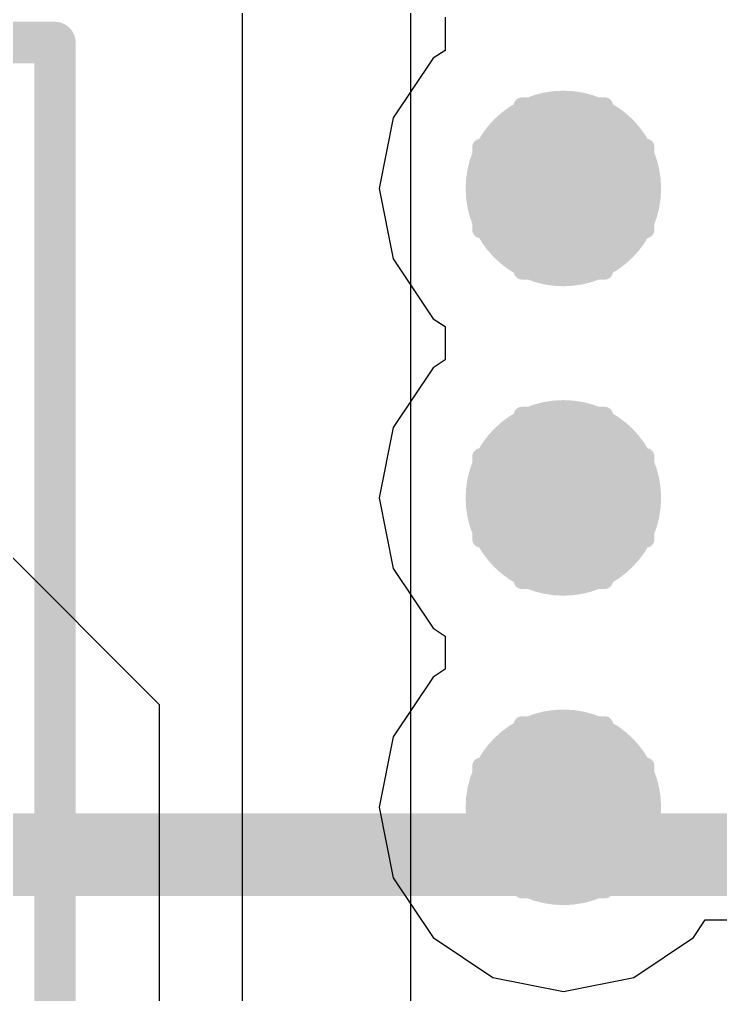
# Model space of a CAD drawing. Header units: inches. Extents: x 0 to 198, y 0 to 199.
# Drawn here: x 0.5417 to 0.6264, y 3.865 to 3.9828 of the extents above; entities that cross this region are included whole.
import ezdxf

# ---------------------------------------------------------------- set-up
doc = ezdxf.new("R2010")
doc.units = ezdxf.units.IN
doc.header["$MEASUREMENT"] = 0
for name, color, linetype in [('Bottom Layer', 5, 'Continuous'), ('Bottom Overlay', 54, 'Continuous'), ('Drill Drawing', 1, 'Continuous'), ('Layer 1', 16, 'Continuous'), ('Layer 2', 76, 'Continuous'), ('Top Layer', 1, 'Continuous'), ('Top Overlay', 2, 'Continuous'), ('Via Holes', 16, 'Continuous')]:
    doc.layers.add(name, color=color, linetype=linetype)

# ---------------------------------------------------------------- blocks, each defined once
blk = doc.blocks.new('BH_18650_B1BA002_19')
at = {"layer": 'Top Overlay'}
blk.add_lwpolyline([(-0.56498, 1.5175, 0.01, 0.01, 0), (0.25002, 1.5175, 0.01, 0.01, 0)], format="xyseb", dxfattribs=at)
blk = doc.blocks.new('XFL4020_102MEC_B_212')
at = {"layer": 'Bottom Overlay'}
for points in [[(-0.08, -0.08, 0.005, 0.005, 0), (-0.08, 0.08, 0.005, 0.005, 0)], [(0.079, 0.08, 0.005, 0.005, 0), (-0.08, 0.08, 0.005, 0.005, 0)]]:
    blk.add_lwpolyline(points, format="xyseb", dxfattribs=at)
blk.add_lwpolyline([(-0.08125, 0.08, 0.0025, 0.0025, 1), (-0.07875, 0.08, 0.0025, 0.0025, 1)], format="xyseb", close=True, dxfattribs=at)
blk.add_lwpolyline([(-0.08125, 0.08, 0.0025, 0.0025, 1), (-0.07875, 0.08, 0.0025, 0.0025, 1)], format="xyseb", close=True, dxfattribs=at)

msp = doc.modelspace()

# ---------------------------------------------------------------- hatches: boundary and pattern name
at = {"layer": 'Bottom Layer'}
h = msp.add_hatch(color=5, dxfattribs=at)
edge = h.paths.add_edge_path()
edge.add_arc((0.60744, 3.96237), 0.01181, 0, 360)
h = msp.add_hatch(color=5, dxfattribs=at)
edge = h.paths.add_edge_path()
edge.add_arc((0.60744, 3.925), 0.01181, 0, 360)
h = msp.add_hatch(color=5, dxfattribs=at)
edge = h.paths.add_edge_path()
edge.add_arc((0.60744, 3.88763), 0.01181, 0, 360)
at = {"layer": 'Layer 1'}
h = msp.add_hatch(color=16, dxfattribs=at)
edge = h.paths.add_edge_path()
edge.add_arc((0.60744, 3.96237), 0.01181, 0, 360)
h = msp.add_hatch(color=16, dxfattribs=at)
edge = h.paths.add_edge_path()
edge.add_arc((0.60744, 3.925), 0.01181, 0, 360)
h = msp.add_hatch(color=16, dxfattribs=at)
edge = h.paths.add_edge_path()
edge.add_arc((0.60744, 3.88763), 0.01181, 0, 360)
at = {"layer": 'Layer 2'}
h = msp.add_hatch(color=76, dxfattribs=at)
edge = h.paths.add_edge_path()
edge.add_arc((0.60744, 3.96237), 0.01181, 0, 360)
h = msp.add_hatch(color=76, dxfattribs=at)
edge = h.paths.add_edge_path()
edge.add_arc((0.60744, 3.925), 0.01181, 0, 360)
h = msp.add_hatch(color=76, dxfattribs=at)
edge = h.paths.add_edge_path()
edge.add_arc((0.60744, 3.88763), 0.01181, 0, 360)
at = {"layer": 'Top Layer'}
h = msp.add_hatch(color=1, dxfattribs=at)
edge = h.paths.add_edge_path()
edge.add_arc((0.60744, 3.96237), 0.01181, 0, 360)
h = msp.add_hatch(color=1, dxfattribs=at)
edge = h.paths.add_edge_path()
edge.add_arc((0.60744, 3.925), 0.01181, 0, 360)
h = msp.add_hatch(color=1, dxfattribs=at)
edge = h.paths.add_edge_path()
edge.add_arc((0.60744, 3.88763), 0.01181, 0, 360)
at = {"layer": 'Via Holes'}
h = msp.add_hatch(color=7, dxfattribs=at)
edge = h.paths.add_edge_path()
edge.add_arc((0.60744, 3.96237), 0.00591, 0, 360)
h = msp.add_hatch(color=7, dxfattribs=at)
edge = h.paths.add_edge_path()
edge.add_arc((0.60744, 3.925), 0.00591, 0, 360)
h = msp.add_hatch(color=7, dxfattribs=at)
edge = h.paths.add_edge_path()
edge.add_arc((0.60744, 3.88763), 0.00591, 0, 360)

# ---------------------------------------------------------------- linework, layer by layer
at = {"layer": 'Bottom Layer'}
for p, q in [((0.55864, 3.9), (0.5368, 3.92184)), ((0.55864, 3.64736), (0.55864, 3.9))]:
    msp.add_line(p, q, dxfattribs=at)
at = {"layer": 'Drill Drawing'}
for points in [[(0.60244, 3.96737, 0.002, 0.002, 0), (0.60244, 3.97237, 0.002, 0.002, 0)], [(0.60244, 3.97237, 0.002, 0.002, 0), (0.61244, 3.97237, 0.002, 0.002, 0)], [(0.61244, 3.96737, 0.002, 0.002, 0), (0.61244, 3.97237, 0.002, 0.002, 0)], [(0.60444, 3.96537, 0.002, 0.002, 0), (0.60444, 3.96837, 0.002, 0.002, 0)], [(0.60444, 3.96837, 0.002, 0.002, 0), (0.61044, 3.96837, 0.002, 0.002, 0)], [(0.61044, 3.96537, 0.002, 0.002, 0), (0.61044, 3.96837, 0.002, 0.002, 0)], [(0.59744, 3.95737, 0.002, 0.002, 0), (0.59744, 3.96737, 0.002, 0.002, 0)], [(0.59744, 3.96737, 0.002, 0.002, 0), (0.60244, 3.96737, 0.002, 0.002, 0)], [(0.61244, 3.96737, 0.002, 0.002, 0), (0.61744, 3.96737, 0.002, 0.002, 0)], [(0.61744, 3.95737, 0.002, 0.002, 0), (0.61744, 3.96737, 0.002, 0.002, 0)], [(0.60144, 3.95937, 0.002, 0.002, 0), (0.60144, 3.96537, 0.002, 0.002, 0)], [(0.60144, 3.96537, 0.002, 0.002, 0), (0.60444, 3.96537, 0.002, 0.002, 0)], [(0.61044, 3.96537, 0.002, 0.002, 0), (0.61344, 3.96537, 0.002, 0.002, 0)], [(0.61344, 3.95937, 0.002, 0.002, 0), (0.61344, 3.96537, 0.002, 0.002, 0)], [(0.60144, 3.95937, 0.002, 0.002, 0), (0.60444, 3.95937, 0.002, 0.002, 0)], [(0.60444, 3.95637, 0.002, 0.002, 0), (0.60444, 3.95937, 0.002, 0.002, 0)], [(0.61044, 3.95937, 0.002, 0.002, 0), (0.61344, 3.95937, 0.002, 0.002, 0)], [(0.61044, 3.95637, 0.002, 0.002, 0), (0.61044, 3.95937, 0.002, 0.002, 0)], [(0.59744, 3.95737, 0.002, 0.002, 0), (0.60244, 3.95737, 0.002, 0.002, 0)], [(0.60244, 3.95237, 0.002, 0.002, 0), (0.60244, 3.95737, 0.002, 0.002, 0)], [(0.61244, 3.95737, 0.002, 0.002, 0), (0.61744, 3.95737, 0.002, 0.002, 0)], [(0.61244, 3.95237, 0.002, 0.002, 0), (0.61244, 3.95737, 0.002, 0.002, 0)], [(0.60444, 3.95637, 0.002, 0.002, 0), (0.61044, 3.95637, 0.002, 0.002, 0)], [(0.60244, 3.95237, 0.002, 0.002, 0), (0.61244, 3.95237, 0.002, 0.002, 0)], [(0.60244, 3.93, 0.002, 0.002, 0), (0.60244, 3.935, 0.002, 0.002, 0)], [(0.60244, 3.935, 0.002, 0.002, 0), (0.61244, 3.935, 0.002, 0.002, 0)], [(0.61244, 3.93, 0.002, 0.002, 0), (0.61244, 3.935, 0.002, 0.002, 0)], [(0.60444, 3.928, 0.002, 0.002, 0), (0.60444, 3.931, 0.002, 0.002, 0)], [(0.60444, 3.931, 0.002, 0.002, 0), (0.61044, 3.931, 0.002, 0.002, 0)], [(0.61044, 3.928, 0.002, 0.002, 0), (0.61044, 3.931, 0.002, 0.002, 0)], [(0.59744, 3.92, 0.002, 0.002, 0), (0.59744, 3.93, 0.002, 0.002, 0)], [(0.59744, 3.93, 0.002, 0.002, 0), (0.60244, 3.93, 0.002, 0.002, 0)], [(0.61244, 3.93, 0.002, 0.002, 0), (0.61744, 3.93, 0.002, 0.002, 0)], [(0.61744, 3.92, 0.002, 0.002, 0), (0.61744, 3.93, 0.002, 0.002, 0)], [(0.60144, 3.922, 0.002, 0.002, 0), (0.60144, 3.928, 0.002, 0.002, 0)], [(0.60144, 3.928, 0.002, 0.002, 0), (0.60444, 3.928, 0.002, 0.002, 0)], [(0.61044, 3.928, 0.002, 0.002, 0), (0.61344, 3.928, 0.002, 0.002, 0)], [(0.61344, 3.922, 0.002, 0.002, 0), (0.61344, 3.928, 0.002, 0.002, 0)], [(0.60144, 3.922, 0.002, 0.002, 0), (0.60444, 3.922, 0.002, 0.002, 0)], [(0.60444, 3.919, 0.002, 0.002, 0), (0.60444, 3.922, 0.002, 0.002, 0)], [(0.61044, 3.922, 0.002, 0.002, 0), (0.61344, 3.922, 0.002, 0.002, 0)], [(0.61044, 3.919, 0.002, 0.002, 0), (0.61044, 3.922, 0.002, 0.002, 0)], [(0.59744, 3.92, 0.002, 0.002, 0), (0.60244, 3.92, 0.002, 0.002, 0)], [(0.60244, 3.915, 0.002, 0.002, 0), (0.60244, 3.92, 0.002, 0.002, 0)], [(0.60444, 3.919, 0.002, 0.002, 0), (0.61044, 3.919, 0.002, 0.002, 0)], [(0.61244, 3.92, 0.002, 0.002, 0), (0.61744, 3.92, 0.002, 0.002, 0)], [(0.61244, 3.915, 0.002, 0.002, 0), (0.61244, 3.92, 0.002, 0.002, 0)], [(0.60244, 3.915, 0.002, 0.002, 0), (0.61244, 3.915, 0.002, 0.002, 0)], [(0.60244, 3.89263, 0.002, 0.002, 0), (0.60244, 3.89763, 0.002, 0.002, 0)], [(0.60244, 3.89763, 0.002, 0.002, 0), (0.61244, 3.89763, 0.002, 0.002, 0)], [(0.61244, 3.89263, 0.002, 0.002, 0), (0.61244, 3.89763, 0.002, 0.002, 0)], [(0.60444, 3.89063, 0.002, 0.002, 0), (0.60444, 3.89363, 0.002, 0.002, 0)], [(0.60444, 3.89363, 0.002, 0.002, 0), (0.61044, 3.89363, 0.002, 0.002, 0)], [(0.61044, 3.89063, 0.002, 0.002, 0), (0.61044, 3.89363, 0.002, 0.002, 0)], [(0.59744, 3.88263, 0.002, 0.002, 0), (0.59744, 3.89263, 0.002, 0.002, 0)], [(0.59744, 3.89263, 0.002, 0.002, 0), (0.60244, 3.89263, 0.002, 0.002, 0)], [(0.61244, 3.89263, 0.002, 0.002, 0), (0.61744, 3.89263, 0.002, 0.002, 0)], [(0.61744, 3.88263, 0.002, 0.002, 0), (0.61744, 3.89263, 0.002, 0.002, 0)], [(0.60144, 3.88463, 0.002, 0.002, 0), (0.60144, 3.89063, 0.002, 0.002, 0)], [(0.60144, 3.89063, 0.002, 0.002, 0), (0.60444, 3.89063, 0.002, 0.002, 0)], [(0.61044, 3.89063, 0.002, 0.002, 0), (0.61344, 3.89063, 0.002, 0.002, 0)], [(0.61344, 3.88463, 0.002, 0.002, 0), (0.61344, 3.89063, 0.002, 0.002, 0)], [(0.60144, 3.88463, 0.002, 0.002, 0), (0.60444, 3.88463, 0.002, 0.002, 0)], [(0.60444, 3.88163, 0.002, 0.002, 0), (0.60444, 3.88463, 0.002, 0.002, 0)], [(0.61044, 3.88463, 0.002, 0.002, 0), (0.61344, 3.88463, 0.002, 0.002, 0)], [(0.61044, 3.88163, 0.002, 0.002, 0), (0.61044, 3.88463, 0.002, 0.002, 0)], [(0.59744, 3.88263, 0.002, 0.002, 0), (0.60244, 3.88263, 0.002, 0.002, 0)], [(0.60244, 3.87763, 0.002, 0.002, 0), (0.60244, 3.88263, 0.002, 0.002, 0)], [(0.61244, 3.88263, 0.002, 0.002, 0), (0.61744, 3.88263, 0.002, 0.002, 0)], [(0.61244, 3.87763, 0.002, 0.002, 0), (0.61244, 3.88263, 0.002, 0.002, 0)], [(0.60444, 3.88163, 0.002, 0.002, 0), (0.61044, 3.88163, 0.002, 0.002, 0)], [(0.60244, 3.87763, 0.002, 0.002, 0), (0.61244, 3.87763, 0.002, 0.002, 0)]]:
    msp.add_lwpolyline(points, format="xyseb", dxfattribs=at)
for points in [[(0.60194, 3.97237, 0.001, 0.001, 1), (0.60294, 3.97237, 0.001, 0.001, 1)], [(0.60194, 3.97237, 0.001, 0.001, 1), (0.60294, 3.97237, 0.001, 0.001, 1)], [(0.61194, 3.97237, 0.001, 0.001, 1), (0.61294, 3.97237, 0.001, 0.001, 1)], [(0.61194, 3.97237, 0.001, 0.001, 1), (0.61294, 3.97237, 0.001, 0.001, 1)], [(0.60394, 3.96837, 0.001, 0.001, 1), (0.60494, 3.96837, 0.001, 0.001, 1)], [(0.60394, 3.96837, 0.001, 0.001, 1), (0.60494, 3.96837, 0.001, 0.001, 1)], [(0.60994, 3.96837, 0.001, 0.001, 1), (0.61094, 3.96837, 0.001, 0.001, 1)], [(0.60994, 3.96837, 0.001, 0.001, 1), (0.61094, 3.96837, 0.001, 0.001, 1)], [(0.59694, 3.96737, 0.001, 0.001, 1), (0.59794, 3.96737, 0.001, 0.001, 1)], [(0.59694, 3.96737, 0.001, 0.001, 1), (0.59794, 3.96737, 0.001, 0.001, 1)], [(0.60194, 3.96737, 0.001, 0.001, 1), (0.60294, 3.96737, 0.001, 0.001, 1)], [(0.60194, 3.96737, 0.001, 0.001, 1), (0.60294, 3.96737, 0.001, 0.001, 1)], [(0.61194, 3.96737, 0.001, 0.001, 1), (0.61294, 3.96737, 0.001, 0.001, 1)], [(0.61194, 3.96737, 0.001, 0.001, 1), (0.61294, 3.96737, 0.001, 0.001, 1)], [(0.61694, 3.96737, 0.001, 0.001, 1), (0.61794, 3.96737, 0.001, 0.001, 1)], [(0.61694, 3.96737, 0.001, 0.001, 1), (0.61794, 3.96737, 0.001, 0.001, 1)], [(0.60094, 3.96537, 0.001, 0.001, 1), (0.60194, 3.96537, 0.001, 0.001, 1)], [(0.60094, 3.96537, 0.001, 0.001, 1), (0.60194, 3.96537, 0.001, 0.001, 1)], [(0.60394, 3.96537, 0.001, 0.001, 1), (0.60494, 3.96537, 0.001, 0.001, 1)], [(0.60394, 3.96537, 0.001, 0.001, 1), (0.60494, 3.96537, 0.001, 0.001, 1)], [(0.60994, 3.96537, 0.001, 0.001, 1), (0.61094, 3.96537, 0.001, 0.001, 1)], [(0.60994, 3.96537, 0.001, 0.001, 1), (0.61094, 3.96537, 0.001, 0.001, 1)], [(0.61294, 3.96537, 0.001, 0.001, 1), (0.61394, 3.96537, 0.001, 0.001, 1)], [(0.61294, 3.96537, 0.001, 0.001, 1), (0.61394, 3.96537, 0.001, 0.001, 1)], [(0.60094, 3.95937, 0.001, 0.001, 1), (0.60194, 3.95937, 0.001, 0.001, 1)], [(0.60094, 3.95937, 0.001, 0.001, 1), (0.60194, 3.95937, 0.001, 0.001, 1)], [(0.60394, 3.95937, 0.001, 0.001, 1), (0.60494, 3.95937, 0.001, 0.001, 1)], [(0.60394, 3.95937, 0.001, 0.001, 1), (0.60494, 3.95937, 0.001, 0.001, 1)], [(0.60994, 3.95937, 0.001, 0.001, 1), (0.61094, 3.95937, 0.001, 0.001, 1)], [(0.60994, 3.95937, 0.001, 0.001, 1), (0.61094, 3.95937, 0.001, 0.001, 1)], [(0.61294, 3.95937, 0.001, 0.001, 1), (0.61394, 3.95937, 0.001, 0.001, 1)], [(0.61294, 3.95937, 0.001, 0.001, 1), (0.61394, 3.95937, 0.001, 0.001, 1)], [(0.59694, 3.95737, 0.001, 0.001, 1), (0.59794, 3.95737, 0.001, 0.001, 1)], [(0.59694, 3.95737, 0.001, 0.001, 1), (0.59794, 3.95737, 0.001, 0.001, 1)], [(0.60194, 3.95737, 0.001, 0.001, 1), (0.60294, 3.95737, 0.001, 0.001, 1)], [(0.60194, 3.95737, 0.001, 0.001, 1), (0.60294, 3.95737, 0.001, 0.001, 1)], [(0.61194, 3.95737, 0.001, 0.001, 1), (0.61294, 3.95737, 0.001, 0.001, 1)], [(0.61194, 3.95737, 0.001, 0.001, 1), (0.61294, 3.95737, 0.001, 0.001, 1)], [(0.61694, 3.95737, 0.001, 0.001, 1), (0.61794, 3.95737, 0.001, 0.001, 1)], [(0.61694, 3.95737, 0.001, 0.001, 1), (0.61794, 3.95737, 0.001, 0.001, 1)], [(0.60394, 3.95637, 0.001, 0.001, 1), (0.60494, 3.95637, 0.001, 0.001, 1)], [(0.60394, 3.95637, 0.001, 0.001, 1), (0.60494, 3.95637, 0.001, 0.001, 1)], [(0.60994, 3.95637, 0.001, 0.001, 1), (0.61094, 3.95637, 0.001, 0.001, 1)], [(0.60994, 3.95637, 0.001, 0.001, 1), (0.61094, 3.95637, 0.001, 0.001, 1)], [(0.60194, 3.95237, 0.001, 0.001, 1), (0.60294, 3.95237, 0.001, 0.001, 1)], [(0.60194, 3.95237, 0.001, 0.001, 1), (0.60294, 3.95237, 0.001, 0.001, 1)], [(0.61194, 3.95237, 0.001, 0.001, 1), (0.61294, 3.95237, 0.001, 0.001, 1)], [(0.61194, 3.95237, 0.001, 0.001, 1), (0.61294, 3.95237, 0.001, 0.001, 1)], [(0.60194, 3.935, 0.001, 0.001, 1), (0.60294, 3.935, 0.001, 0.001, 1)], [(0.60194, 3.935, 0.001, 0.001, 1), (0.60294, 3.935, 0.001, 0.001, 1)], [(0.61194, 3.935, 0.001, 0.001, 1), (0.61294, 3.935, 0.001, 0.001, 1)], [(0.61194, 3.935, 0.001, 0.001, 1), (0.61294, 3.935, 0.001, 0.001, 1)], [(0.60394, 3.931, 0.001, 0.001, 1), (0.60494, 3.931, 0.001, 0.001, 1)], [(0.60394, 3.931, 0.001, 0.001, 1), (0.60494, 3.931, 0.001, 0.001, 1)], [(0.60994, 3.931, 0.001, 0.001, 1), (0.61094, 3.931, 0.001, 0.001, 1)], [(0.60994, 3.931, 0.001, 0.001, 1), (0.61094, 3.931, 0.001, 0.001, 1)], [(0.59694, 3.93, 0.001, 0.001, 1), (0.59794, 3.93, 0.001, 0.001, 1)], [(0.59694, 3.93, 0.001, 0.001, 1), (0.59794, 3.93, 0.001, 0.001, 1)], [(0.60194, 3.93, 0.001, 0.001, 1), (0.60294, 3.93, 0.001, 0.001, 1)], [(0.60194, 3.93, 0.001, 0.001, 1), (0.60294, 3.93, 0.001, 0.001, 1)], [(0.61194, 3.93, 0.001, 0.001, 1), (0.61294, 3.93, 0.001, 0.001, 1)], [(0.61194, 3.93, 0.001, 0.001, 1), (0.61294, 3.93, 0.001, 0.001, 1)], [(0.61694, 3.93, 0.001, 0.001, 1), (0.61794, 3.93, 0.001, 0.001, 1)], [(0.61694, 3.93, 0.001, 0.001, 1), (0.61794, 3.93, 0.001, 0.001, 1)], [(0.60094, 3.928, 0.001, 0.001, 1), (0.60194, 3.928, 0.001, 0.001, 1)], [(0.60094, 3.928, 0.001, 0.001, 1), (0.60194, 3.928, 0.001, 0.001, 1)], [(0.60394, 3.928, 0.001, 0.001, 1), (0.60494, 3.928, 0.001, 0.001, 1)], [(0.60394, 3.928, 0.001, 0.001, 1), (0.60494, 3.928, 0.001, 0.001, 1)], [(0.60994, 3.928, 0.001, 0.001, 1), (0.61094, 3.928, 0.001, 0.001, 1)], [(0.60994, 3.928, 0.001, 0.001, 1), (0.61094, 3.928, 0.001, 0.001, 1)], [(0.61294, 3.928, 0.001, 0.001, 1), (0.61394, 3.928, 0.001, 0.001, 1)], [(0.61294, 3.928, 0.001, 0.001, 1), (0.61394, 3.928, 0.001, 0.001, 1)], [(0.60094, 3.922, 0.001, 0.001, 1), (0.60194, 3.922, 0.001, 0.001, 1)], [(0.60094, 3.922, 0.001, 0.001, 1), (0.60194, 3.922, 0.001, 0.001, 1)], [(0.60394, 3.922, 0.001, 0.001, 1), (0.60494, 3.922, 0.001, 0.001, 1)], [(0.60394, 3.922, 0.001, 0.001, 1), (0.60494, 3.922, 0.001, 0.001, 1)], [(0.60994, 3.922, 0.001, 0.001, 1), (0.61094, 3.922, 0.001, 0.001, 1)], [(0.60994, 3.922, 0.001, 0.001, 1), (0.61094, 3.922, 0.001, 0.001, 1)], [(0.61294, 3.922, 0.001, 0.001, 1), (0.61394, 3.922, 0.001, 0.001, 1)], [(0.61294, 3.922, 0.001, 0.001, 1), (0.61394, 3.922, 0.001, 0.001, 1)], [(0.59694, 3.92, 0.001, 0.001, 1), (0.59794, 3.92, 0.001, 0.001, 1)], [(0.59694, 3.92, 0.001, 0.001, 1), (0.59794, 3.92, 0.001, 0.001, 1)], [(0.60194, 3.92, 0.001, 0.001, 1), (0.60294, 3.92, 0.001, 0.001, 1)], [(0.60194, 3.92, 0.001, 0.001, 1), (0.60294, 3.92, 0.001, 0.001, 1)], [(0.60394, 3.919, 0.001, 0.001, 1), (0.60494, 3.919, 0.001, 0.001, 1)], [(0.60394, 3.919, 0.001, 0.001, 1), (0.60494, 3.919, 0.001, 0.001, 1)], [(0.60994, 3.919, 0.001, 0.001, 1), (0.61094, 3.919, 0.001, 0.001, 1)], [(0.60994, 3.919, 0.001, 0.001, 1), (0.61094, 3.919, 0.001, 0.001, 1)], [(0.61194, 3.92, 0.001, 0.001, 1), (0.61294, 3.92, 0.001, 0.001, 1)], [(0.61194, 3.92, 0.001, 0.001, 1), (0.61294, 3.92, 0.001, 0.001, 1)], [(0.61694, 3.92, 0.001, 0.001, 1), (0.61794, 3.92, 0.001, 0.001, 1)], [(0.61694, 3.92, 0.001, 0.001, 1), (0.61794, 3.92, 0.001, 0.001, 1)], [(0.60194, 3.915, 0.001, 0.001, 1), (0.60294, 3.915, 0.001, 0.001, 1)], [(0.60194, 3.915, 0.001, 0.001, 1), (0.60294, 3.915, 0.001, 0.001, 1)], [(0.61194, 3.915, 0.001, 0.001, 1), (0.61294, 3.915, 0.001, 0.001, 1)], [(0.61194, 3.915, 0.001, 0.001, 1), (0.61294, 3.915, 0.001, 0.001, 1)], [(0.60194, 3.89763, 0.001, 0.001, 1), (0.60294, 3.89763, 0.001, 0.001, 1)], [(0.60194, 3.89763, 0.001, 0.001, 1), (0.60294, 3.89763, 0.001, 0.001, 1)], [(0.61194, 3.89763, 0.001, 0.001, 1), (0.61294, 3.89763, 0.001, 0.001, 1)], [(0.61194, 3.89763, 0.001, 0.001, 1), (0.61294, 3.89763, 0.001, 0.001, 1)], [(0.60394, 3.89363, 0.001, 0.001, 1), (0.60494, 3.89363, 0.001, 0.001, 1)], [(0.60394, 3.89363, 0.001, 0.001, 1), (0.60494, 3.89363, 0.001, 0.001, 1)], [(0.60994, 3.89363, 0.001, 0.001, 1), (0.61094, 3.89363, 0.001, 0.001, 1)], [(0.60994, 3.89363, 0.001, 0.001, 1), (0.61094, 3.89363, 0.001, 0.001, 1)], [(0.59694, 3.89263, 0.001, 0.001, 1), (0.59794, 3.89263, 0.001, 0.001, 1)], [(0.59694, 3.89263, 0.001, 0.001, 1), (0.59794, 3.89263, 0.001, 0.001, 1)], [(0.60194, 3.89263, 0.001, 0.001, 1), (0.60294, 3.89263, 0.001, 0.001, 1)], [(0.60194, 3.89263, 0.001, 0.001, 1), (0.60294, 3.89263, 0.001, 0.001, 1)], [(0.61194, 3.89263, 0.001, 0.001, 1), (0.61294, 3.89263, 0.001, 0.001, 1)], [(0.61194, 3.89263, 0.001, 0.001, 1), (0.61294, 3.89263, 0.001, 0.001, 1)], [(0.61694, 3.89263, 0.001, 0.001, 1), (0.61794, 3.89263, 0.001, 0.001, 1)], [(0.61694, 3.89263, 0.001, 0.001, 1), (0.61794, 3.89263, 0.001, 0.001, 1)], [(0.60094, 3.89063, 0.001, 0.001, 1), (0.60194, 3.89063, 0.001, 0.001, 1)], [(0.60094, 3.89063, 0.001, 0.001, 1), (0.60194, 3.89063, 0.001, 0.001, 1)], [(0.60394, 3.89063, 0.001, 0.001, 1), (0.60494, 3.89063, 0.001, 0.001, 1)], [(0.60394, 3.89063, 0.001, 0.001, 1), (0.60494, 3.89063, 0.001, 0.001, 1)], [(0.60994, 3.89063, 0.001, 0.001, 1), (0.61094, 3.89063, 0.001, 0.001, 1)], [(0.60994, 3.89063, 0.001, 0.001, 1), (0.61094, 3.89063, 0.001, 0.001, 1)], [(0.61294, 3.89063, 0.001, 0.001, 1), (0.61394, 3.89063, 0.001, 0.001, 1)], [(0.61294, 3.89063, 0.001, 0.001, 1), (0.61394, 3.89063, 0.001, 0.001, 1)], [(0.60094, 3.88463, 0.001, 0.001, 1), (0.60194, 3.88463, 0.001, 0.001, 1)], [(0.60094, 3.88463, 0.001, 0.001, 1), (0.60194, 3.88463, 0.001, 0.001, 1)], [(0.60394, 3.88463, 0.001, 0.001, 1), (0.60494, 3.88463, 0.001, 0.001, 1)], [(0.60394, 3.88463, 0.001, 0.001, 1), (0.60494, 3.88463, 0.001, 0.001, 1)], [(0.60994, 3.88463, 0.001, 0.001, 1), (0.61094, 3.88463, 0.001, 0.001, 1)], [(0.60994, 3.88463, 0.001, 0.001, 1), (0.61094, 3.88463, 0.001, 0.001, 1)], [(0.61294, 3.88463, 0.001, 0.001, 1), (0.61394, 3.88463, 0.001, 0.001, 1)], [(0.61294, 3.88463, 0.001, 0.001, 1), (0.61394, 3.88463, 0.001, 0.001, 1)], [(0.59694, 3.88263, 0.001, 0.001, 1), (0.59794, 3.88263, 0.001, 0.001, 1)], [(0.59694, 3.88263, 0.001, 0.001, 1), (0.59794, 3.88263, 0.001, 0.001, 1)], [(0.60194, 3.88263, 0.001, 0.001, 1), (0.60294, 3.88263, 0.001, 0.001, 1)], [(0.60194, 3.88263, 0.001, 0.001, 1), (0.60294, 3.88263, 0.001, 0.001, 1)], [(0.61194, 3.88263, 0.001, 0.001, 1), (0.61294, 3.88263, 0.001, 0.001, 1)], [(0.61194, 3.88263, 0.001, 0.001, 1), (0.61294, 3.88263, 0.001, 0.001, 1)], [(0.61694, 3.88263, 0.001, 0.001, 1), (0.61794, 3.88263, 0.001, 0.001, 1)], [(0.61694, 3.88263, 0.001, 0.001, 1), (0.61794, 3.88263, 0.001, 0.001, 1)], [(0.60394, 3.88163, 0.001, 0.001, 1), (0.60494, 3.88163, 0.001, 0.001, 1)], [(0.60394, 3.88163, 0.001, 0.001, 1), (0.60494, 3.88163, 0.001, 0.001, 1)], [(0.60994, 3.88163, 0.001, 0.001, 1), (0.61094, 3.88163, 0.001, 0.001, 1)], [(0.60994, 3.88163, 0.001, 0.001, 1), (0.61094, 3.88163, 0.001, 0.001, 1)], [(0.60194, 3.87763, 0.001, 0.001, 1), (0.60294, 3.87763, 0.001, 0.001, 1)], [(0.60194, 3.87763, 0.001, 0.001, 1), (0.60294, 3.87763, 0.001, 0.001, 1)], [(0.61194, 3.87763, 0.001, 0.001, 1), (0.61294, 3.87763, 0.001, 0.001, 1)], [(0.61194, 3.87763, 0.001, 0.001, 1), (0.61294, 3.87763, 0.001, 0.001, 1)]]:
    msp.add_lwpolyline(points, format="xyseb", close=True, dxfattribs=at)
at = {"layer": 'Layer 1'}
for p, q in [((0.59315, 3.98305), (0.59315, 3.97905)), ((0.59315, 3.97905), (0.59171, 3.97809)), ((0.59171, 3.97809), (0.58689, 3.97088)), ((0.58689, 3.97088), (0.5852, 3.96237)), ((0.5852, 3.96237), (0.58689, 3.95386)), ((0.58689, 3.95386), (0.59171, 3.94664)), ((0.59171, 3.94664), (0.59315, 3.94568)), ((0.59315, 3.94568), (0.59315, 3.94168)), ((0.59315, 3.94168), (0.59171, 3.94072)), ((0.59171, 3.94072), (0.58689, 3.93351)), ((0.58689, 3.93351), (0.5852, 3.925)), ((0.5852, 3.925), (0.58689, 3.91649)), ((0.58689, 3.91649), (0.59171, 3.90928)), ((0.59171, 3.90928), (0.59315, 3.90832)), ((0.59315, 3.90832), (0.59315, 3.90432)), ((0.59315, 3.90432), (0.59171, 3.90336)), ((0.59171, 3.90336), (0.58689, 3.89614)), ((0.58689, 3.89614), (0.5852, 3.88763)), ((0.5852, 3.88763), (0.58689, 3.87912)), ((0.58689, 3.87912), (0.59171, 3.87191)), ((0.62316, 3.87191), (0.62458, 3.87403)), ((0.62458, 3.87403), (0.62858, 3.87403)), ((0.59171, 3.87191), (0.59893, 3.86709)), ((0.61595, 3.86709), (0.62316, 3.87191)), ((0.59893, 3.86709), (0.60744, 3.86539)), ((0.60744, 3.86539), (0.61595, 3.86709))]:
    msp.add_line(p, q, dxfattribs=at)
at = {"layer": 'Layer 2'}
for p, q in [((0.59315, 3.98305), (0.59315, 3.97905)), ((0.59315, 3.97905), (0.59171, 3.97809)), ((0.59171, 3.97809), (0.58689, 3.97088)), ((0.58689, 3.97088), (0.5852, 3.96237)), ((0.5852, 3.96237), (0.58689, 3.95386)), ((0.58689, 3.95386), (0.59171, 3.94664)), ((0.59171, 3.94664), (0.59315, 3.94568)), ((0.59315, 3.94568), (0.59315, 3.94168)), ((0.59315, 3.94168), (0.59171, 3.94072)), ((0.59171, 3.94072), (0.58689, 3.93351)), ((0.58689, 3.93351), (0.5852, 3.925)), ((0.5852, 3.925), (0.58689, 3.91649)), ((0.58689, 3.91649), (0.59171, 3.90928)), ((0.59171, 3.90928), (0.59315, 3.90832)), ((0.59315, 3.90832), (0.59315, 3.90432)), ((0.59315, 3.90432), (0.59171, 3.90336)), ((0.59171, 3.90336), (0.58689, 3.89614)), ((0.58689, 3.89614), (0.5852, 3.88763)), ((0.5852, 3.88763), (0.58689, 3.87912)), ((0.58689, 3.87912), (0.59171, 3.87191)), ((0.62316, 3.87191), (0.62458, 3.87403)), ((0.62458, 3.87403), (0.62858, 3.87403)), ((0.59171, 3.87191), (0.59893, 3.86709)), ((0.61595, 3.86709), (0.62316, 3.87191)), ((0.59893, 3.86709), (0.60744, 3.86539)), ((0.60744, 3.86539), (0.61595, 3.86709))]:
    msp.add_line(p, q, dxfattribs=at)
at = {"layer": 'Top Layer'}
for p, q in [((0.56861, 4.063), (0.56861, 3.809)), ((0.589, 3.809), (0.589, 4.063))]:
    msp.add_line(p, q, dxfattribs=at)

# ---------------------------------------------------------------- block references
msp.add_blockref('BH_18650_B1BA002_19', (1.02138, 2.36441))
at = {"rotation": 270}
msp.add_blockref('XFL4020_102MEC_B_212', (0.466, 3.9), dxfattribs=at)

doc.saveas('drawing.dxf')
